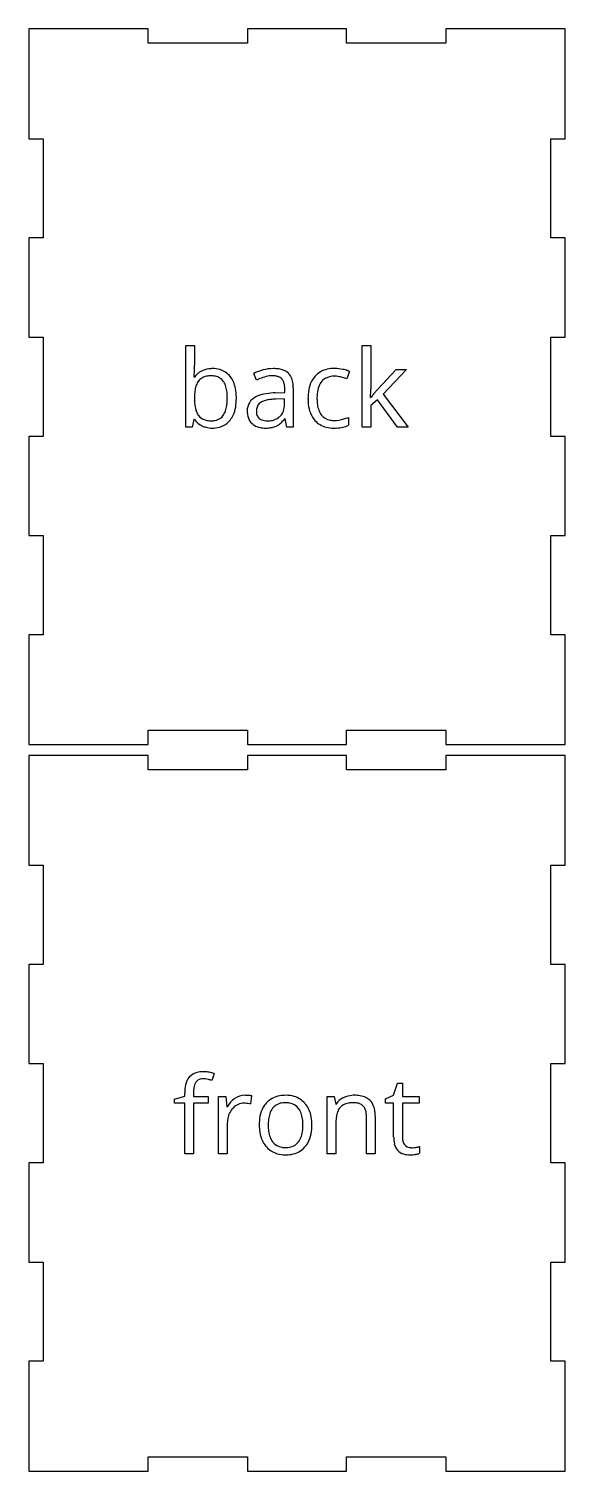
# Model space of a CAD drawing. Header units: millimetres. Extents: x 0 to 456, y 3 to 406.
# Drawn here: x 0 to 150, y 3 to 406 of the extents above; entities that cross this region are included whole.
import ezdxf

# ---------------------------------------------------------------- set-up
doc = ezdxf.new("R2010")
doc.units = ezdxf.units.MM

msp = doc.modelspace()

# ---------------------------------------------------------------- linework, layer by layer
at = {"layer": 'back_labelLayer'}
for p, q in [((43.9, 294.75), (43.9, 317.54)), ((43.9, 317.54), (46.33, 317.54)), ((46.33, 317.54), (46.33, 312.01)), ((93.25, 294.75), (93.25, 317.54)), ((93.25, 317.54), (95.65, 317.54)), ((95.65, 317.54), (95.65, 305.46)), ((97.57, 305.31), (102.76, 310.8)), ((105.64, 310.8), (99.14, 303.96)), ((102.76, 310.8), (105.64, 310.8)), ((46.22, 308.67), (46.33, 308.67)), ((63.63, 307.83), (62.89, 309.69)), ((89.68, 310.26), (88.93, 308.2)), ((68.86, 304.29), (71.59, 304.37)), ((71.53, 302.65), (69.1, 302.54)), ((71.53, 301.2), (71.53, 302.65)), ((71.59, 304.37), (71.59, 305.37)), ((73.96, 305.71), (73.96, 294.75)), ((95.54, 302.97), (95.65, 302.97)), ((97.49, 302.34), (95.65, 300.76)), ((103.15, 294.75), (97.49, 302.34)), ((99.14, 303.96), (106.1, 294.75)), ((95.65, 300.76), (95.65, 294.75)), ((45.64, 294.75), (43.9, 294.75)), ((46.16, 296.82), (45.64, 294.75)), ((46.33, 296.82), (46.16, 296.82)), ((71.67, 297.04), (71.56, 297.04)), ((72.16, 294.75), (71.67, 297.04)), ((73.96, 294.75), (72.16, 294.75)), ((89.44, 297.45), (89.44, 295.29)), ((95.65, 294.75), (93.25, 294.75)), ((106.1, 294.75), (103.15, 294.75))]:
    msp.add_line(p, q, dxfattribs=at)
for centre, radius, start, end in [((-4.36, 311.96), 50.7, 358.1123, 0.0484), ((50.87, 305.5), 5.53, 95.1835, 145.1109), ((51.35, 302.76), 8.3, 89.8743, 96.8145), ((51.45, 303.64), 7.43, 74.2393, 90.5624), ((51.94, 305.44), 5.56, 38.5631, 74.067), ((68.21, 299.82), 11.21, 106.3569, 118.335), ((68.68, 298.35), 12.76, 104.5162, 106.5489), ((68.33, 299.81), 11.26, 90.0714, 104.6521), ((68.38, 300.8), 10.27, 81.568, 90.3249), ((68.97, 304.67), 6.36, 68.2273, 81.7494), ((69.8, 306.72), 4.14, 47.8683, 68.2934), ((84.72, 304.71), 6.3, 101.4913, 138.3134), ((85.48, 301.55), 9.55, 89.5892, 102.1788), ((85.54, 300.12), 10.97, 77.7702, 89.9475), ((85.33, 298.98), 12.14, 74.6797, 77.9579), ((86.45, 303.04), 7.92, 70.0946, 74.7386), ((87.52, 305.97), 4.81, 63.5034, 70.1862), ((9.75, 311.49), 36.58, 355.7239, 358.1259), ((16.02, 311.06), 30.29, 355.4714, 355.653), ((54.02, 303.97), 7.61, 160.8926, 171.2334), ((50.77, 305.12), 4.16, 143.3382, 161.256), ((49.99, 305.63), 3.23, 120.1403, 142.4249), ((50.46, 304.76), 4.23, 100.447, 119.6701), ((50.97, 302.2), 6.83, 89.5731, 100.7324), ((51.06, 303.41), 5.62, 78.6781, 90.375), ((51.53, 305.43), 3.55, 35.5408, 79.8011), ((51.14, 305.15), 4.03, 32.7034, 35.5242), ((50.05, 304.53), 5.29, 15.7779, 32.0151), ((50.67, 304.46), 7.17, 16.4709, 38.4075), ((47.03, 303.31), 10.98, 5.1338, 16.7973), ((70.76, 293.19), 16.29, 112.2122, 115.9641), ((69.17, 297.22), 11.95, 103.6226, 112.432), ((68.24, 301.15), 7.92, 90.4485, 103.7666), ((68.19, 303.05), 6.01, 83.6507, 90.1753), ((68.44, 305.07), 3.97, 70.5716, 83.9929), ((68.96, 306.49), 2.47, 42.7295, 71.038), ((68.74, 306.36), 2.71, 20.4094, 41.448), ((67.24, 305.79), 4.31, 7.8273, 20.6042), ((64.6, 305.41), 6.98, 359.6933, 8.0036), ((69.93, 306.99), 3.85, 19.2331, 46.6741), ((67.7, 306.16), 6.24, 6.3379, 19.6815), ((64.39, 305.74), 9.57, 359.8027, 6.6583), ((86.82, 303.63), 8.67, 153.0875, 170.1051), ((85.05, 304.47), 6.7, 138.655, 152.6854), ((84.98, 304.82), 4.08, 114.4266, 161.6633), ((85.37, 303.55), 5.39, 88.7194, 112.5668), ((85.49, 303.55), 5.39, 87.675, 89.9748), ((85.4, 301.98), 6.97, 81.691, 87.5079), ((84.96, 298.93), 10.04, 77.2999, 81.7345), ((84.37, 296.12), 12.92, 74.7801, 77.4498), ((84.94, 298.14), 10.82, 68.3294, 74.8831), ((88.03, 307.04), 3.62, 62.9282, 63.1884), ((65.07, 302.81), 18.73, 177.6177, 180.0425), ((62.41, 302.73), 16.08, 179.7763, 185.7075), ((59.43, 303.09), 13.09, 171.0668, 177.8457), ((46.56, 303.5), 8.92, 6.1649, 16.0396), ((41.15, 302.88), 14.37, 359.7681, 6.3095), ((41.58, 302.77), 13.93, 353.4935, 0.2205), ((43.78, 302.71), 14.26, 350.6563, 0.338), ((42.43, 302.83), 15.61, 359.8779, 5.4094), ((65.29, 299.36), 4.21, 115.4905, 182.3568), ((67.4, 295.5), 8.61, 101.3568, 117.0799), ((69.09, 287.59), 16.69, 92.4696, 101.7065), ((68.87, 291.67), 10.84, 96.3545, 102.9953), ((69.68, 284.7), 17.85, 91.8565, 96.4478), ((69.57, 280.54), 23.75, 91.7165, 92.9095), ((91.49, 302.76), 13.42, 169.8978, 180.3689), ((92.78, 302.66), 14.7, 179.9389, 183.9815), ((94.03, 302.74), 13.44, 174.531, 180.1549), ((92.37, 302.64), 11.78, 179.7041, 188.0744), ((88.79, 303.33), 8.16, 160.1418, 175.1368), ((16.61, 308.5), 79.12, 356.0329, 356.6443), ((-5.36, 309.99), 101.14, 356.0207, 356.0553), ((47.98, 306.67), 47.7, 356.6325, 357.491), ((66.84, 305.84), 28.82, 357.5042, 358.3307), ((79.45, 305.49), 16.2, 358.2739, 359.8928), ((107.4, 294.65), 14.39, 142.3234, 144.7075), ((115.07, 288.74), 24.08, 140.4331, 142.3366), ((125.06, 280.52), 37.01, 139.2799, 140.4703), ((136.61, 270.58), 52.25, 138.3417, 139.2877), ((56.07, 302.08), 9.71, 185.5925, 194.2051), ((52.01, 301.02), 5.51, 193.9431, 208.0218), ((50.37, 300.19), 3.67, 208.5537, 217.5605), ((49.75, 301.19), 5.58, 326.7105, 343.6662), ((46.5, 302.18), 8.98, 343.4171, 353.6369), ((48.75, 301.86), 9.22, 335.8306, 350.8255), ((67.2, 299.14), 6.12, 179.5457, 192.6949), ((67.47, 299.17), 3.84, 171.2122, 180.2058), ((67.11, 299.13), 3.48, 179.5266, 192.7787), ((66.25, 299.42), 2.59, 120.9734, 172.418), ((65.93, 298.85), 2.27, 192.3265, 222.058), ((66.88, 298.46), 3.73, 113.5886, 121.6805), ((67.78, 296.31), 6.07, 102.7996, 113.2433), ((67.39, 300.63), 4.07, 314.1892, 347.427), ((65.35, 301.14), 6.17, 346.9178, 0.2825), ((63.82, 301.2), 7.7, 359.8172, 0.0001), ((88.82, 302.31), 10.73, 183.5914, 196.354), ((85.29, 301.23), 7.03, 196.0167, 221.1349), ((88.13, 302.02), 7.49, 187.9315, 200.3885), ((85.84, 301.17), 5.04, 200.4184, 216.6393), ((50.71, 299.95), 5.39, 215.585, 245.8362), ((50.23, 300.13), 3.53, 218.169, 253.8047), ((51.12, 300.9), 6.42, 245.9801, 255.5456), ((50.89, 302.15), 5.65, 253.1382, 266.8483), ((51.33, 301.83), 7.38, 255.7755, 270.3185), ((51.07, 304.31), 7.82, 266.3775, 270.051), ((51.13, 301.34), 4.85, 269.3869, 285.8631), ((51.38, 302.7), 8.25, 269.9226, 275.5482), ((51.77, 300.24), 5.76, 274.064, 321.4081), ((51.49, 300.04), 3.5, 286.0163, 326.8497), ((50.94, 300.92), 6.83, 321.3162, 335.5436), ((65.14, 298.63), 4, 192.0828, 227.4521), ((65.25, 298.79), 4.19, 227.769, 237.805), ((65.61, 299.44), 4.93, 238.3273, 258.9184), ((65.84, 298.79), 2.17, 222.5804, 229.2547), ((66.14, 299.17), 2.65, 229.7837, 254.2724), ((66.13, 301.92), 7.46, 258.672, 270.4048), ((66.53, 300.49), 4.02, 253.9397, 266.4534), ((66.19, 305.4), 10.94, 269.9539, 273.1491), ((66.66, 301.93), 5.47, 266.0783, 270.059), ((66.71, 303.16), 6.7, 269.5792, 282.0414), ((66.37, 302.73), 8.27, 272.9335, 281.4139), ((66.91, 300.13), 5.61, 281.298, 293.7314), ((67.2, 300.99), 4.47, 281.7121, 306.4594), ((67.31, 299.07), 4.48, 294.3933, 304.7371), ((67.42, 300.64), 4.06, 306.9882, 313.8559), ((66.12, 300.77), 6.55, 304.8486, 314.8531), ((63.65, 303.28), 10.08, 314.7445, 321.7072), ((84.58, 300.71), 6.16, 221.7976, 256.802), ((84.88, 300.49), 3.86, 216.9695, 261.3103), ((85.31, 303.54), 9.09, 256.4244, 270.489), ((85.3, 302.46), 5.88, 260.1359, 270.2692), ((85.28, 306.76), 10.18, 270.2658, 286.2891), ((85.39, 307.79), 13.33, 269.9655, 272.8643), ((85.6, 304.66), 10.2, 272.5981, 282.1878), ((86.31, 301.46), 6.92, 282.0344, 296.9454), ((84.66, 309.07), 12.57, 286.0461, 292.3654)]:
    msp.add_arc(centre, radius, start, end, dxfattribs=at)
at = {"layer": 'back_outsideCutPath'}
for p, q in [((0, 406), (0, 375.31)), ((5.69, 406), (0, 406)), ((33.41, 406), (5.69, 406)), ((33.41, 402), (33.41, 406)), ((88.86, 406), (61.14, 406)), ((61.14, 406), (61.14, 402)), ((88.86, 402), (88.86, 406)), ((150, 406), (116.59, 406)), ((116.59, 406), (116.59, 402)), ((150, 375.31), (150, 406)), ((61.14, 402), (33.41, 402)), ((116.59, 402), (88.86, 402)), ((0, 375.31), (4, 375.31)), ((4, 375.31), (4, 347.59)), ((146, 347.59), (146, 375.31)), ((146, 375.31), (150, 375.31)), ((4, 347.59), (0, 347.59)), ((0, 347.59), (0, 319.86)), ((150, 347.59), (146, 347.59)), ((150, 319.86), (150, 347.59)), ((0, 319.86), (4, 319.86)), ((4, 319.86), (4, 292.14)), ((146, 292.14), (146, 319.86)), ((146, 319.86), (150, 319.86)), ((4, 292.14), (0, 292.14)), ((0, 292.14), (0, 264.41)), ((150, 292.14), (146, 292.14)), ((150, 264.41), (150, 292.14)), ((0, 264.41), (4, 264.41)), ((4, 264.41), (4, 236.69)), ((146, 236.69), (146, 264.41)), ((146, 264.41), (150, 264.41)), ((4, 236.69), (0, 236.69)), ((0, 236.69), (0, 206)), ((150, 236.69), (146, 236.69)), ((150, 206), (150, 236.69)), ((33.41, 206), (33.41, 210)), ((33.41, 210), (61.14, 210)), ((61.14, 210), (61.14, 206)), ((88.86, 206), (88.86, 210)), ((88.86, 210), (116.59, 210)), ((116.59, 210), (116.59, 206)), ((0, 206), (33.41, 206)), ((61.14, 206), (88.86, 206)), ((116.59, 206), (144.31, 206)), ((144.31, 206), (150, 206))]:
    msp.add_line(p, q, dxfattribs=at)
at = {"layer": 'front_labelLayer'}
for p, q in [((51.79, 114.11), (51.16, 112.16)), ((102.03, 108.02), (103.06, 111.45)), ((103.06, 111.45), (104.47, 111.45)), ((104.47, 111.45), (104.47, 107.72)), ((40.76, 106.93), (43.63, 107.81)), ((40.76, 105.83), (40.76, 106.93)), ((43.63, 105.83), (40.76, 105.83)), ((43.63, 107.81), (43.63, 108.71)), ((43.63, 91.67), (43.63, 105.83)), ((46.06, 108.76), (46.06, 107.72)), ((46.06, 107.72), (50.15, 107.72)), ((50.15, 105.83), (46.06, 105.83)), ((46.06, 105.83), (46.06, 91.67)), ((50.15, 107.72), (50.15, 105.83)), ((53.08, 91.67), (53.08, 107.72)), ((53.08, 107.72), (55.09, 107.72)), ((55.09, 107.72), (55.36, 104.75)), ((62.32, 107.84), (61.98, 105.59)), ((83.44, 91.67), (83.44, 107.72)), ((83.44, 107.72), (85.42, 107.72)), ((85.42, 107.72), (85.82, 105.53)), ((85.82, 105.53), (85.94, 105.53)), ((99.73, 107.01), (102.03, 108.02)), ((99.73, 105.83), (99.73, 107.01)), ((102.03, 105.83), (99.73, 105.83)), ((102.03, 96.28), (102.03, 105.83)), ((104.47, 107.72), (109.12, 107.72)), ((109.12, 105.83), (104.47, 105.83)), ((104.47, 105.83), (104.47, 96.39)), ((109.12, 107.72), (109.12, 105.83)), ((55.36, 104.75), (55.48, 104.75)), ((94.43, 91.67), (94.43, 102.06)), ((96.86, 102.14), (96.86, 91.67)), ((55.51, 100.28), (55.51, 91.67)), ((85.88, 100.09), (85.88, 91.67)), ((109.24, 93.68), (109.24, 91.82)), ((46.06, 91.67), (43.63, 91.67)), ((55.51, 91.67), (53.08, 91.67)), ((85.88, 91.67), (83.44, 91.67)), ((96.86, 91.67), (94.43, 91.67))]:
    msp.add_line(p, q, dxfattribs=at)
for centre, radius, start, end in [((48.85, 109.9), 5.1, 141.7434, 168.2322), ((48.1, 110.29), 4.26, 98.2551, 139.6203), ((48.76, 107.23), 7.39, 89.6697, 99.9314), ((48.76, 106.79), 7.83, 81.5641, 89.7018), ((48.21, 102.95), 11.71, 75.974, 81.6565), ((47.27, 99.03), 15.74, 73.2964, 76.0946), ((53.48, 108.82), 9.86, 167.5776, 180.6587), ((57.54, 108.77), 11.48, 178.1973, 180.0232), ((54.4, 108.9), 8.34, 171.6528, 178.4384), ((51.07, 109.4), 4.97, 161.8437, 171.7847), ((49.03, 110.09), 2.81, 145.0689, 162.1802), ((48.43, 110.47), 2.11, 102.7677, 144.338), ((48.73, 109.34), 3.28, 89.4859, 103.4197), ((48.74, 107.39), 5.23, 83.0761, 89.7927), ((48.42, 104.82), 7.82, 76.5183, 83.0217), ((47.5, 100.94), 11.81, 71.9613, 76.5918), ((62.64, 100.72), 8.21, 139.4139, 150.6033), ((61.16, 101.98), 6.27, 124.2321, 139.4161), ((60.2, 101.59), 4.21, 89.6335, 137.0881), ((60.38, 103.17), 4.85, 89.6797, 124.4406), ((60.22, 100.1), 5.7, 87.3436, 89.966), ((60.43, 96.85), 11.16, 84.9923, 90.1281), ((60.12, 98.34), 7.46, 81.5884, 87.1916), ((59.66, 95.13), 10.72, 77.4454, 81.636), ((60.7, 99.86), 8.15, 78.4892, 85.0266), ((71.4, 101.35), 6.72, 138.1759, 150.2287), ((71.17, 101.52), 6.43, 99.1759, 137.9833), ((71.23, 102.02), 3.87, 103.4685, 142.3119), ((71.8, 98.57), 9.44, 89.7326, 100.076), ((71.72, 100.17), 5.79, 89.4806, 103.8805), ((71.8, 99.82), 6.13, 79.3453, 90.3175), ((71.92, 99.85), 8.17, 73.5223, 90.5692), ((72.27, 101.9), 4, 37.9578, 80.4006), ((72.4, 101.59), 6.37, 41.1446, 73.2134), ((71.49, 100.8), 7.57, 13.5014, 41.0703), ((90.09, 102.89), 4.92, 116.9443, 147.6526), ((89.64, 102.35), 3.43, 118.5439, 139.1927), ((90.61, 102.04), 5.92, 115.8073, 117.6067), ((90.17, 101.32), 4.58, 100.1176, 118.1603), ((90.87, 101.42), 6.58, 94.3227, 115.5454), ((90.69, 98.59), 7.36, 89.5933, 100.3718), ((91.03, 100.06), 7.96, 89.9579, 94.7109), ((90.76, 99.51), 6.45, 84.0198, 90.1511), ((91.09, 98.42), 9.6, 80.5585, 90.3538), ((91, 101.58), 4.36, 71.0828, 84.3691), ((91.55, 103.1), 2.74, 43.3791, 71.5386), ((91.69, 101.89), 6.07, 65.1094, 80.7638), ((91.4, 103.04), 2.89, 22.7024, 42.3419), ((92.39, 103.45), 4.37, 46.5584, 64.8783), ((92.45, 103.61), 4.21, 19.3849, 45.5997), ((90.01, 102.69), 6.82, 6.9634, 19.8363), ((62.89, 100.29), 7.38, 173.6908, 180.0883), ((61.08, 100.58), 5.55, 138.9576, 174.5422), ((61.23, 100.43), 5.76, 135.6209, 138.8377), ((77.06, 99.8), 12.63, 169.2443, 180.3881), ((72.77, 100.64), 8.26, 150.7112, 169.4695), ((79.8, 99.77), 12.85, 173.0086, 180.2464), ((75.16, 100.36), 8.17, 162.0653, 173.1675), ((72.18, 101.35), 5.03, 142.9026, 162.375), ((71.45, 101.32), 5.01, 20.0257, 37.435), ((68.97, 100.41), 7.64, 7.744, 20.069), ((64.53, 99.77), 12.13, 359.7076, 7.8973), ((67.95, 99.88), 11.22, 1.1277, 13.88), ((97.37, 100.28), 11.49, 171.1766, 178.3217), ((92.86, 101.01), 6.92, 159.9534, 171.3801), ((90.1, 102.04), 3.98, 140.1519, 160.3147), ((90.11, 102.5), 4.29, 8.4932, 22.658), ((87.56, 102.09), 6.87, 359.6714, 8.6877), ((86.25, 102.19), 10.61, 359.7631, 7.2116), ((76.6, 99.66), 12.16, 179.7745, 189.0933), ((73.47, 99.13), 9, 188.9102, 205.3171), ((79.26, 99.65), 12.31, 179.706, 187.9161), ((74.75, 99), 7.75, 187.7639, 200.0977), ((68.27, 99.13), 8.37, 342.3616, 353.7538), ((63.85, 99.67), 12.81, 353.5363, 0.2014), ((70.85, 98.78), 8.25, 330.2507, 349.4117), ((66.62, 99.63), 12.56, 349.1762, 0.3863), ((64.91, 99.71), 14.27, 359.9919, 1.542), ((101.45, 100.1), 15.58, 178.0811, 180.0237), ((72.54, 98.75), 7.99, 205.656, 208.4461), ((71.34, 98.01), 6.58, 207.7947, 238.6758), ((72.26, 98.09), 5.1, 200.0846, 216.9132), ((71.35, 97.44), 3.99, 217.301, 261.7099), ((71.77, 99.45), 6.04, 260.5033, 270.2477), ((71.85, 99.06), 5.65, 269.4482, 284.7256), ((72.3, 97.4), 3.93, 284.5662, 322.6334), ((72.39, 97.92), 6.48, 278.8959, 317.9979), ((71.26, 98.16), 5.22, 323.0089, 342.639), ((72.15, 98.11), 6.78, 318.144, 329.7566), ((109.68, 96.2), 7.64, 179.3551, 192.8478), ((105.84, 95.16), 3.68, 190.3818, 253.8772), ((109.36, 96.36), 4.9, 179.6416, 189.7506), ((107.63, 96.05), 3.14, 189.5479, 205.7874), ((106.92, 95.72), 2.36, 206.1294, 221.4084), ((106.84, 95.66), 2.26, 221.5949, 262.3505), ((107.03, 96.63), 3.25, 261.3266, 270.1913), ((107.06, 101.37), 7.99, 269.8804, 278.3028), ((107.14, 100.75), 7.36, 278.4155, 279.0082), ((106.24, 106.47), 13.15, 278.959, 280.5104), ((107.09, 101.89), 8.49, 280.4847, 282.6268), ((107.84, 98.56), 5.08, 282.5877, 285.5795), ((108.22, 97.17), 3.64, 285.7232, 286.2569), ((71.42, 98.18), 6.77, 238.8115, 253.2428), ((71.68, 99.19), 7.81, 253.5437, 270.4182), ((71.78, 100.82), 9.44, 269.7503, 279.8033), ((106.59, 97.73), 6.35, 253.7848, 270.8853), ((106.69, 97.61), 6.23, 270.003, 270.7606), ((106.66, 98.96), 7.58, 270.8933, 275.5484), ((106.37, 101.9), 10.54, 275.526, 279.2939), ((106.62, 100.48), 9.09, 279.1863, 280.1143), ((107.03, 98.27), 6.84, 280.007, 283.3735), ((107.64, 95.72), 4.23, 283.307, 288.1197), ((108.22, 93.98), 2.39, 287.9889, 295.3048)]:
    msp.add_arc(centre, radius, start, end, dxfattribs=at)
at = {"layer": 'front_outsideCutPath'}
for p, q in [((0, 203), (0, 172.31)), ((5.69, 203), (0, 203)), ((33.41, 203), (5.69, 203)), ((33.41, 199), (33.41, 203)), ((88.86, 203), (61.14, 203)), ((61.14, 203), (61.14, 199)), ((88.86, 199), (88.86, 203)), ((150, 203), (116.59, 203)), ((116.59, 203), (116.59, 199)), ((150, 172.31), (150, 203)), ((61.14, 199), (33.41, 199)), ((116.59, 199), (88.86, 199)), ((0, 172.31), (4, 172.31)), ((4, 172.31), (4, 144.59)), ((146, 144.59), (146, 172.31)), ((146, 172.31), (150, 172.31)), ((4, 144.59), (0, 144.59)), ((0, 144.59), (0, 116.86)), ((150, 144.59), (146, 144.59)), ((150, 116.86), (150, 144.59)), ((0, 116.86), (4, 116.86)), ((4, 116.86), (4, 89.14)), ((146, 89.14), (146, 116.86)), ((146, 116.86), (150, 116.86)), ((4, 89.14), (0, 89.14)), ((0, 89.14), (0, 61.41)), ((150, 89.14), (146, 89.14)), ((150, 61.41), (150, 89.14)), ((0, 61.41), (4, 61.41)), ((4, 61.41), (4, 33.69)), ((146, 33.69), (146, 61.41)), ((146, 61.41), (150, 61.41)), ((4, 33.69), (0, 33.69)), ((0, 33.69), (0, 3)), ((150, 33.69), (146, 33.69)), ((150, 3), (150, 33.69)), ((33.41, 3), (33.41, 7)), ((33.41, 7), (61.14, 7)), ((61.14, 7), (61.14, 3)), ((88.86, 3), (88.86, 7)), ((88.86, 7), (116.59, 7)), ((116.59, 7), (116.59, 3)), ((0, 3), (33.41, 3)), ((61.14, 3), (88.86, 3)), ((116.59, 3), (144.31, 3)), ((144.31, 3), (150, 3))]:
    msp.add_line(p, q, dxfattribs=at)

doc.saveas('drawing.dxf')
